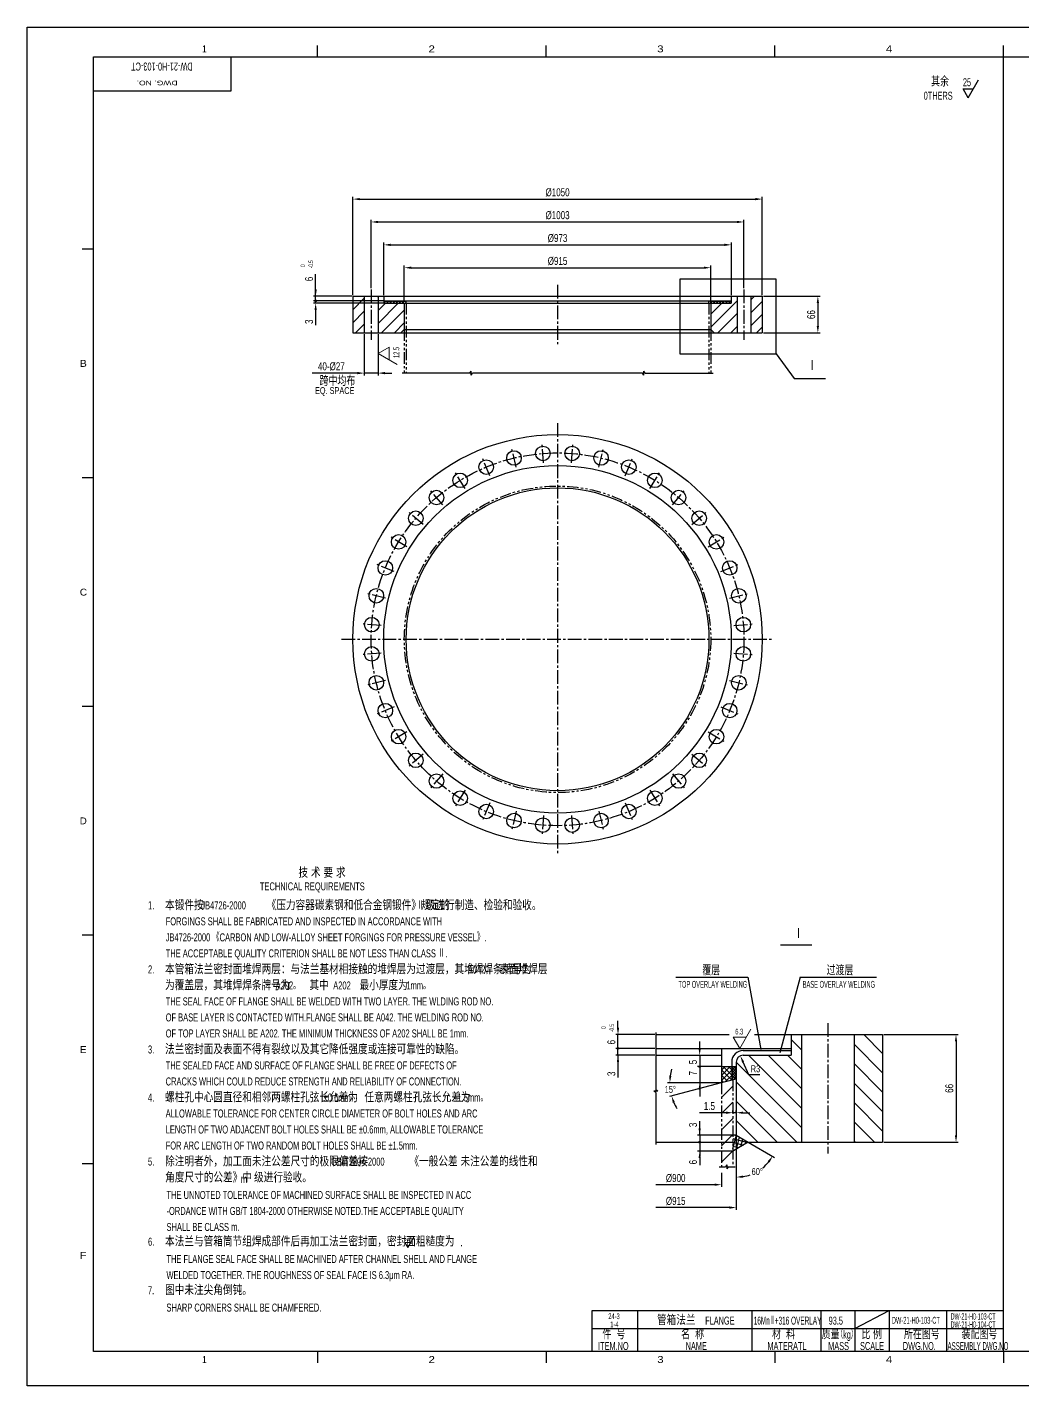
# Model space of a CAD drawing. Extents: x 0 to 840, y 0 to 594.
# Drawn here: x 0 to 435, y 0 to 594 of the extents above; entities that cross this region are included whole.
import ezdxf
from ezdxf.enums import TextEntityAlignment as Align

# ---------------------------------------------------------------- set-up
doc = ezdxf.new("R2010")
doc.units = 0
doc.header["$LTSCALE"] = 8
doc.linetypes.add('CENTER2', pattern=[1.125, 0.75, -0.125, 0.125, -0.125])
doc.linetypes.add('PHANTOM2', pattern=[1.25, 0.625, -0.125, 0.125, -0.125, 0.125, -0.125])
doc.layers.get('0').update_dxf_attribs({"color": 2, "linetype": 'CONTINUOUS'})
doc.layers.get('DEFPOINTS').update_dxf_attribs({"linetype": 'CONTINUOUS'})
doc.layers.add('1', color=7, linetype='CONTINUOUS', lineweight=0)
for name, color, linetype in [('3', 3, 'CENTER2'), ('5', 2, 'CONTINUOUS'), ('OT', 1, 'CONTINUOUS'), ('PHAN', 6, 'PHANTOM2'), ('TEXT', 7, 'CONTINUOUS'), ('X4600A1$0$BORDER', 7, 'CONTINUOUS')]:
    doc.layers.add(name, color=color, linetype=linetype)
doc.styles.get("Standard").update_dxf_attribs({"font": 'JDECSTD', "width": 0.75, "bigfont": 'HZDX'})
doc.styles.add('X4600A1$0$STANDARD', font='AUCAD', dxfattribs={"width": 0.8})
doc.dimstyles.new('STANDARD$0', dxfattribs={"dimscale": 0, "dimtxt": 3.5, "dimasz": 3, "dimexe": 1, "dimexo": 0.5, "dimgap": 1, "dimtad": 1, "dimdsep": 46, "dimtxsty": 'Standard', "dimcen": 0, "dimclrd": 7, "dimclre": 7, "dimclrt": 7, "dimadec": 0, "dimazin": 0, "dimtfac": 0.714286, "dimtmove": 0, "dimatfit": 3, "dimfxl": 0, "dimtolj": 1, "dimarcsym": 0})
doc.dimstyles.new('STANDARD$2', dxfattribs={"dimscale": 0, "dimtxt": 3, "dimasz": 3, "dimexe": 1, "dimexo": 0.0625, "dimgap": 0.09, "dimtad": 0, "dimtih": 1, "dimtoh": 1, "dimzin": 0, "dimdsep": 46, "dimtxsty": 'Standard', "dimcen": 0.09, "dimclrt": 7, "dimazin": 0, "dimtfac": 1, "dimtofl": 0, "dimtmove": 0, "dimatfit": 3, "dimfxl": 0, "dimtolj": 1, "dimarcsym": 0})
doc.dimstyles.new('STANDARD$4', dxfattribs={"dimscale": 0, "dimtxt": 3, "dimasz": 3, "dimexe": 1, "dimexo": 0.5, "dimgap": 1, "dimtad": 1, "dimtoh": 1, "dimdsep": 46, "dimtxsty": 'Standard', "dimcen": 0, "dimclrd": 7, "dimclre": 7, "dimclrt": 7, "dimadec": 0, "dimazin": 0, "dimtfac": 0.714286, "dimtofl": 0, "dimtmove": 1, "dimatfit": 0, "dimfxl": 0, "dimtolj": 1, "dimarcsym": 0})
pattern_1 = [(45, (0, 21.0223), (-0.6735192, 0.6735192), []), (135, (0, 21.0223), (-0.6735192, -0.6735192), [])]

# ---------------------------------------------------------------- blocks, each defined once
blk = doc.blocks.new('*D16')
at = {"layer": 'DEFPOINTS', "color": 0}
for p in [(303.59, 132.54), (303.59, 132.54), (309.33, 132.54), (310.09, 134.28), (281.12, 130.58)]:
    blk.add_point(p, dxfattribs=at)
at = {"layer": 'TEXT', "color": 0}
for p, q in [((303.53, 132.54), (280.04, 132.54)), ((303.53, 132.53), (280.84, 126.45))]:
    blk.add_line(p, q, dxfattribs=at)
for start, end in [(164.74478, 172.37239), (202.62761, 210.25522)]:
    blk.add_arc((303.59, 132.54), 22.55, start, end, dxfattribs=at)
for points in [[(281.74, 135.5), (280.74, 135.57), (281.04, 132.54)], [(282.3, 123.7), (283.25, 124.03), (281.81, 126.71)]]:
    blk.add_solid(points, dxfattribs=at)
at = {"layer": 'TEXT', "color": 7, "insert": (281.23, 129.6), "char_height": 3, "attachment_point": 5}
blk.add_mtext('\\A1;15%%D', dxfattribs=at)
blk = doc.blocks.new('*D26')
at = {"layer": 'DEFPOINTS', "color": 0}
for p in [(311.87, 144.28), (313.09, 141.54)]:
    blk.add_point(p, dxfattribs=at)
at = {"layer": 'TEXT', "color": 7, "lineweight": -2}
for p, q in [((315.59, 135.94), (313.09, 141.54)), ((320.36, 135.94), (315.59, 135.94))]:
    blk.add_line(p, q, dxfattribs=at)
at = {"layer": 'TEXT', "color": 7}
blk.add_solid([(313.55, 141.75), (312.63, 141.34), (311.87, 144.28)], dxfattribs=at)
at = {"layer": 'TEXT', "color": 7, "insert": (318.48, 138.58), "char_height": 3, "attachment_point": 5}
blk.add_mtext('\\A1;R3', dxfattribs=at)
blk = doc.blocks.new('*D17')
at = {"layer": 'DEFPOINTS', "color": 0}
for p in [(310.09, 144.54), (310.09, 109.54), (310.09, 109.54), (315.29, 106.54), (316.36, 92.31)]:
    blk.add_point(p, dxfattribs=at)
at = {"layer": 'TEXT', "color": 0}
for p, q in [((310.09, 109.48), (310.09, 90.2)), ((315.34, 106.51), (326.84, 99.87))]:
    blk.add_line(p, q, dxfattribs=at)
for start, end in [(309.21264, 320.61578), (279.38422, 289.4858)]:
    blk.add_arc((310.09, 109.54), 18.34, start, end, dxfattribs=at)
for points in [[(323.85, 98.19), (324.67, 97.62), (325.97, 100.37)], [(313.12, 90.95), (313.04, 91.95), (310.09, 91.2)]]:
    blk.add_solid(points, dxfattribs=at)
at = {"layer": 'TEXT', "color": 7, "insert": (319.26, 93.66), "char_height": 3, "attachment_point": 5}
blk.add_mtext('\\A1;60°', dxfattribs=at)
blk = doc.blocks.new('*D18')
at = {"layer": 'DEFPOINTS', "color": 0}
for p in [(308.59, 119.4), (308.59, 119.02), (310.09, 119.02)]:
    blk.add_point(p, dxfattribs=at)
at = {"layer": 'TEXT', "color": 7, "lineweight": -2}
for p, q in [((305.59, 119.4), (294.07, 119.4)), ((308.59, 119.52), (308.59, 120.4)), ((310.09, 119.4), (308.59, 119.4)), ((310.09, 119.52), (310.09, 120.4)), ((313.09, 119.4), (316.09, 119.4))]:
    blk.add_line(p, q, dxfattribs=at)
at = {"layer": 'TEXT', "color": 7}
for points in [[(305.59, 119.9), (305.59, 118.9), (308.59, 119.4)], [(313.09, 119.9), (313.09, 118.9), (310.09, 119.4)]]:
    blk.add_solid(points, dxfattribs=at)
at = {"layer": 'TEXT', "color": 7, "insert": (298.33, 122.32), "char_height": 3.5, "attachment_point": 5}
blk.add_mtext('\\A1;1.5', dxfattribs=at)
blk = doc.blocks.new('*D19')
at = {"layer": 'DEFPOINTS', "color": 0}
for p in [(374.09, 153.54), (374.09, 106.54), (406.18, 106.54)]:
    blk.add_point(p, dxfattribs=at)
at = {"layer": 'TEXT', "color": 7, "lineweight": -2}
for p, q in [((374.59, 153.54), (407.18, 153.54)), ((406.18, 150.54), (406.18, 109.54)), ((374.59, 106.54), (407.18, 106.54))]:
    blk.add_line(p, q, dxfattribs=at)
at = {"layer": 'TEXT', "color": 7}
for points in [[(405.68, 150.54), (406.68, 150.54), (406.18, 153.54)], [(405.68, 109.54), (406.68, 109.54), (406.18, 106.54)]]:
    blk.add_solid(points, dxfattribs=at)
at = {"layer": 'TEXT', "color": 7, "insert": (403.26, 130.04), "char_height": 3.5, "attachment_point": 5, "rotation": 90}
blk.add_mtext('\\A1;66', dxfattribs=at)
blk = doc.blocks.new('*D20')
at = {"layer": 'DEFPOINTS', "color": 0}
for p in [(147.43, 460.35), (153.43, 460.35), (147.43, 442.75)]:
    blk.add_point(p, dxfattribs=at)
at = {"layer": 'TEXT', "color": 7, "lineweight": -2}
for p, q in [((147.43, 459.85), (147.43, 441.75)), ((153.43, 459.85), (153.43, 441.75)), ((144.43, 442.75), (124.61, 442.75)), ((153.43, 442.75), (147.43, 442.75)), ((156.43, 442.75), (159.43, 442.75))]:
    blk.add_line(p, q, dxfattribs=at)
at = {"layer": 'TEXT', "color": 7}
for points in [[(144.43, 443.25), (144.43, 442.25), (147.43, 442.75)], [(156.43, 443.25), (156.43, 442.25), (153.43, 442.75)]]:
    blk.add_solid(points, dxfattribs=at)
at = {"layer": 'TEXT', "color": 7, "insert": (133.02, 445.67), "char_height": 3.5, "attachment_point": 5}
blk.add_mtext('\\A1;40-%%C27', dxfattribs=at)
blk = doc.blocks.new('*D21')
at = {"layer": 'DEFPOINTS', "color": 0}
for p in [(321.43, 518.83), (142.43, 476.35), (321.43, 476.35)]:
    blk.add_point(p, dxfattribs=at)
at = {"layer": 'TEXT', "color": 7, "lineweight": -2}
for p, q in [((142.43, 476.85), (142.43, 519.83)), ((145.43, 518.83), (318.43, 518.83)), ((321.43, 476.85), (321.43, 519.83))]:
    blk.add_line(p, q, dxfattribs=at)
at = {"layer": 'TEXT', "color": 7}
for points in [[(145.43, 519.33), (145.43, 518.33), (142.43, 518.83)], [(318.43, 519.33), (318.43, 518.33), (321.43, 518.83)]]:
    blk.add_solid(points, dxfattribs=at)
at = {"layer": 'TEXT', "color": 7, "insert": (231.93, 521.75), "char_height": 3.5, "attachment_point": 5}
blk.add_mtext('\\A1;%%c1050', dxfattribs=at)
blk = doc.blocks.new('*D22')
at = {"layer": 'DEFPOINTS', "color": 0}
for p in [(313.43, 508.83), (150.43, 479.35), (313.43, 479.35)]:
    blk.add_point(p, dxfattribs=at)
at = {"layer": 'TEXT', "color": 7, "lineweight": -2}
for p, q in [((150.43, 479.85), (150.43, 509.83)), ((153.43, 508.83), (310.43, 508.83)), ((313.43, 479.85), (313.43, 509.83))]:
    blk.add_line(p, q, dxfattribs=at)
at = {"layer": 'TEXT', "color": 7}
for points in [[(153.43, 509.33), (153.43, 508.33), (150.43, 508.83)], [(310.43, 509.33), (310.43, 508.33), (313.43, 508.83)]]:
    blk.add_solid(points, dxfattribs=at)
at = {"layer": 'TEXT', "color": 7, "insert": (231.93, 511.75), "char_height": 3.5, "attachment_point": 5}
blk.add_mtext('\\A1;%%c1003', dxfattribs=at)
blk = doc.blocks.new('*D23')
at = {"layer": 'DEFPOINTS', "color": 0}
for p in [(307.93, 498.83), (155.93, 476.35), (307.93, 476.35)]:
    blk.add_point(p, dxfattribs=at)
at = {"layer": 'TEXT', "color": 7, "lineweight": -2}
for p, q in [((155.93, 476.85), (155.93, 499.83)), ((307.93, 476.85), (307.93, 499.83)), ((158.93, 498.83), (304.93, 498.83))]:
    blk.add_line(p, q, dxfattribs=at)
at = {"layer": 'TEXT', "color": 7}
for points in [[(158.93, 499.33), (158.93, 498.33), (155.93, 498.83)], [(304.93, 499.33), (304.93, 498.33), (307.93, 498.83)]]:
    blk.add_solid(points, dxfattribs=at)
at = {"layer": 'TEXT', "color": 7, "insert": (231.93, 501.75), "char_height": 3.5, "attachment_point": 5}
blk.add_mtext('\\A1;%%c973', dxfattribs=at)
blk = doc.blocks.new('*D24')
at = {"layer": 'DEFPOINTS', "color": 0}
for p in [(298.93, 488.83), (164.93, 473.35), (298.93, 473.35)]:
    blk.add_point(p, dxfattribs=at)
at = {"layer": 'TEXT', "color": 7, "lineweight": -2}
for p, q in [((164.93, 473.85), (164.93, 489.83)), ((167.93, 488.83), (295.93, 488.83)), ((298.93, 473.85), (298.93, 489.83))]:
    blk.add_line(p, q, dxfattribs=at)
at = {"layer": 'TEXT', "color": 7}
for points in [[(167.93, 489.33), (167.93, 488.33), (164.93, 488.83)], [(295.93, 489.33), (295.93, 488.33), (298.93, 488.83)]]:
    blk.add_solid(points, dxfattribs=at)
at = {"layer": 'TEXT', "color": 7, "insert": (231.93, 491.75), "char_height": 3.5, "attachment_point": 5}
blk.add_mtext('\\A1;%%c915', dxfattribs=at)
blk = doc.blocks.new('*D25')
at = {"layer": 'DEFPOINTS', "color": 0}
for p in [(321.43, 476.35), (321.43, 460.35), (345.77, 460.35)]:
    blk.add_point(p, dxfattribs=at)
at = {"layer": 'TEXT', "color": 7, "lineweight": -2}
for p, q in [((321.93, 476.35), (346.77, 476.35)), ((345.77, 473.35), (345.77, 463.35)), ((321.93, 460.35), (346.77, 460.35))]:
    blk.add_line(p, q, dxfattribs=at)
at = {"layer": 'TEXT', "color": 7}
for points in [[(345.27, 473.35), (346.27, 473.35), (345.77, 476.35)], [(345.27, 463.35), (346.27, 463.35), (345.77, 460.35)]]:
    blk.add_solid(points, dxfattribs=at)
at = {"layer": 'TEXT', "color": 7, "insert": (342.85, 468.35), "char_height": 3.5, "attachment_point": 5, "rotation": 90}
blk.add_mtext('\\A1;66', dxfattribs=at)

msp = doc.modelspace()

# ---------------------------------------------------------------- hatches: boundary and pattern name
at = {"layer": 'TEXT'}
h = msp.add_hatch(dxfattribs=at)
h.set_pattern_fill('_USER', color=256, scale=4, angle=45, style=0, pattern_type=0)
h.set_pattern_definition([(45, (-2230.336, 21.0223), (-2.828427, 2.828427), [])])
h.paths.add_polyline_path([(147.428, 476.354), (142.428, 476.354), (142.428, 474.354), (147.428, 474.354)])
h.paths.add_polyline_path([(147.428, 474.354), (142.428, 474.354), (142.428, 473.354), (147.428, 473.354)])
h.paths.add_polyline_path([(147.428, 473.354), (142.428, 473.354), (142.428, 460.354), (147.428, 460.354)])
h.paths.add_polyline_path([(155.928, 476.354), (153.428, 476.354), (153.428, 474.354), (155.928, 474.354)])
h.paths.add_polyline_path([(155.928, 474.354), (153.428, 474.354), (153.428, 473.354), (155.928, 473.354)])
h.paths.add_polyline_path([(164.928, 473.354), (155.928, 473.354), (153.428, 473.354), (153.428, 460.354), (163.428, 460.354), (164.928, 461.854)])
h.paths.add_polyline_path([(310.428, 476.354), (307.928, 476.354), (307.928, 473.354), (298.928, 473.354), (298.928, 461.854), (300.428, 460.354), (310.428, 460.354)])
h.paths.add_polyline_path([(321.428, 476.354), (316.428, 476.354), (316.428, 460.354), (321.428, 460.354)])
h = msp.add_hatch(dxfattribs=at)
h.set_pattern_fill('ANSI37', color=256, scale=0.3, style=0)
h.set_pattern_definition(pattern_1)
h.paths.add_polyline_path([(165.728, 474.354), (155.928, 474.354), (155.928, 473.354), (165.728, 473.354)])
h = msp.add_hatch(dxfattribs=at)
h.set_pattern_fill('ANSI37', color=256, scale=0.3, style=0)
h.set_pattern_definition(pattern_1)
h.paths.add_polyline_path([(307.928, 474.354), (298.128, 474.354), (298.128, 473.354), (307.928, 473.354)])
h = msp.add_hatch(dxfattribs=at)
h.set_pattern_fill('_USER', color=256, scale=6, angle=135, style=0, pattern_type=0)
h.set_pattern_definition([(135, (7.604, -22.754), (-4.24264, -4.24264), [])])
h.paths.add_polyline_path([(338.589, 153.542), (334.089, 153.542), (334.089, 144.542), (313.089, 144.542, 0.4142136), (310.089, 141.542), (310.089, 109.542), (315.285, 106.542), (338.589, 106.542)])
h.paths.add_polyline_path([(361.589, 106.542), (374.089, 106.542), (374.089, 153.542), (361.589, 153.542)])
h.paths.add_polyline_path([(315.84, 140.972), (321.114, 140.972), (321.114, 136.189), (315.84, 136.189)], flags=24)
h = msp.add_hatch(dxfattribs=at)
h.set_pattern_fill('ANSI37', color=256, scale=0.5, style=0)
h.set_pattern_definition([(45, (0.5935, -21.3531), (-1.122532, 1.122532), []), (135, (0.5935, -21.3531), (-1.122532, -1.122532), [])])
h.paths.add_polyline_path([(308.089, 139.542), (303.589, 139.542), (303.589, 132.542), (308.089, 133.748)])
h = msp.add_hatch(dxfattribs=at)
h.set_pattern_fill('ANSI37', color=256, scale=0.26, style=0)
h.set_pattern_definition([(45, (0.5935, -21.3531), (-0.5837166, 0.5837166), []), (135, (0.5935, -21.3531), (-0.5837166, -0.5837166), [])])
h.paths.add_polyline_path([(310.089, 139.542), (308.089, 139.542), (308.089, 133.748), (310.089, 134.283)])
h = msp.add_hatch(dxfattribs=at)
h.set_pattern_fill('_USER', color=256, scale=5, angle=45, style=0, pattern_type=0)
h.set_pattern_definition([(45, (0.5935, -21.353), (-3.535534, 3.535534), [])])
h.paths.add_polyline_path([(303.589, 106.542), (308.589, 106.542), (308.589, 133.882), (303.589, 132.542)])
h.paths.add_polyline_path([(303.589, 95.76), (305.354, 95.76), (305.954, 96.66), (305.954, 94.86), (306.554, 95.76), (308.589, 95.76), (308.589, 106.542), (303.589, 106.542)])
h = msp.add_hatch(dxfattribs=at)
h.set_pattern_fill('ANSI37', color=256, scale=0.5, angle=30, style=0)
h.set_pattern_definition([(75, (0.5935, -21.3531), (-1.533407, 0.410875), []), (165, (0.5935, -21.3531), (-0.410875, -1.533407), [])])
h.paths.add_polyline_path([(310.089, 109.542), (308.589, 109.542), (308.589, 102.542), (315.285, 106.542)])

# ---------------------------------------------------------------- linework, layer by layer
for p, q in [((0, 594), (840, 594)), ((0, 0), (0, 594)), ((247, 25), (427, 25)), ((840, 0), (0, 0))]:
    msp.add_line(p, q)
at = {"layer": '1'}
for p, q in [((158.302, 454.137), (153.428, 451.323)), ((158.302, 448.51), (158.302, 454.137)), ((153.428, 451.323), (161.853, 446.459)), ((311.584, 147.542), (316.448, 155.966)), ((308.771, 152.415), (311.584, 147.542)), ((314.398, 152.415), (308.771, 152.415)), ((167.781, 62.721), (165.111, 62.721)), ((165.111, 62.721), (166.446, 60.408)), ((166.446, 60.408), (169.1, 65.005))]:
    msp.add_line(p, q, dxfattribs=at)
at = {"layer": '3'}
for p, q in [((231.928, 481.354), (231.928, 455.354)), ((150.428, 479.354), (150.428, 457.354)), ((313.428, 479.354), (313.428, 457.354)), ((231.928, 420.885), (231.928, 231.885)), ((225.862, 403.467), (225.206, 411.8)), ((237.995, 403.467), (238.651, 411.8)), ((202.339, 397.82), (199.14, 405.542)), ((213.878, 401.569), (211.927, 409.696)), ((249.978, 401.569), (251.93, 409.696)), ((261.518, 397.82), (264.716, 405.542)), ((191.528, 392.312), (187.161, 399.438)), ((272.328, 392.312), (276.695, 399.438)), ((181.712, 385.18), (176.284, 391.535)), ((282.144, 385.18), (287.572, 391.535)), ((173.133, 376.601), (166.777, 382.029)), ((290.724, 376.601), (297.079, 382.029)), ((166.001, 366.785), (158.875, 371.152)), ((297.855, 366.785), (304.982, 371.152)), ((160.493, 355.974), (152.771, 359.173)), ((303.364, 355.974), (311.085, 359.173)), ((156.744, 344.435), (148.617, 346.386)), ((307.113, 344.435), (315.24, 346.386)), ((154.846, 332.451), (146.513, 333.107)), ((309.011, 332.451), (317.343, 333.107)), ((137.428, 326.385), (326.428, 326.385)), ((154.846, 320.318), (146.513, 319.662)), ((309.011, 320.318), (317.343, 319.662)), ((156.744, 308.334), (148.617, 306.383)), ((307.113, 308.334), (315.24, 306.383)), ((160.493, 296.795), (152.771, 293.597)), ((303.364, 296.795), (311.085, 293.597)), ((166.001, 285.985), (158.875, 281.618)), ((297.855, 285.985), (304.982, 281.618)), ((173.133, 276.169), (166.777, 270.741)), ((290.724, 276.169), (297.079, 270.741)), ((181.712, 267.589), (176.284, 261.234)), ((282.144, 267.589), (287.572, 261.234)), ((191.528, 260.458), (187.161, 253.331)), ((272.328, 260.458), (276.695, 253.331)), ((202.339, 254.949), (199.14, 247.228)), ((213.878, 251.2), (211.927, 243.073)), ((249.978, 251.2), (251.93, 243.073)), ((261.518, 254.949), (264.716, 247.228)), ((225.862, 249.302), (225.206, 240.97)), ((237.995, 249.302), (238.651, 240.97)), ((350.089, 158.542), (350.089, 101.542))]:
    msp.add_line(p, q, dxfattribs=at)
msp.add_circle((231.928, 326.385), 81.5, dxfattribs=at)
at = {"layer": '5'}
msp.add_line((29, 15), (29, 15), dxfattribs=at)
msp.add_line((29, 15), (29, 15), dxfattribs=at)
at = {"layer": 'OT'}
for p, q in [((29, 581), (825, 581)), ((29, 15), (29, 581)), ((142.428, 476.354), (321.428, 476.354)), ((142.428, 476.354), (142.428, 460.354)), ((147.428, 476.354), (147.428, 460.354)), ((153.428, 476.354), (153.428, 460.354)), ((155.928, 476.354), (155.928, 473.354)), ((307.928, 476.354), (307.928, 473.354)), ((310.428, 476.354), (310.428, 460.354)), ((316.428, 476.354), (316.428, 460.354)), ((321.428, 476.354), (321.428, 460.354)), ((155.928, 474.354), (307.928, 474.354)), ((155.928, 473.354), (307.928, 473.354)), ((164.928, 473.354), (164.928, 461.854)), ((165.728, 473.354), (165.728, 474.354)), ((298.128, 473.354), (298.128, 474.354)), ((298.928, 473.354), (298.928, 461.854)), ((142.428, 460.354), (321.428, 460.354)), ((163.428, 460.354), (164.928, 461.854)), ((164.928, 461.854), (298.928, 461.854)), ((300.428, 460.354), (298.928, 461.854)), ((335.354, 440.378), (349.052, 440.378)), ((329.368, 192.87), (343.066, 192.87)), ((283.699, 178.624), (315.107, 178.624)), ((338.044, 178.624), (371.348, 178.624)), ((274.95, 153.542), (306.983, 153.542)), ((318.01, 153.542), (374.089, 153.542)), ((334.089, 153.542), (334.089, 144.542)), ((338.589, 153.542), (338.589, 106.542)), ((361.589, 153.542), (361.589, 106.542)), ((374.089, 153.542), (374.089, 106.542)), ((274.95, 147.542), (334.089, 147.542)), ((274.95, 144.542), (303.589, 144.542)), ((303.589, 147.542), (303.589, 132.542)), ((313.089, 144.542), (334.089, 144.542)), ((310.089, 141.542), (310.089, 109.542)), ((303.589, 132.542), (310.089, 134.283)), ((310.089, 109.542), (315.285, 106.542)), ((274.95, 106.542), (308.589, 106.542)), ((315.285, 106.542), (308.589, 102.542)), ((315.285, 106.542), (374.089, 106.542)), ((247, 33), (427, 33)), ((247, 15), (247, 33)), ((267, 15), (267, 33)), ((317, 15), (317, 33)), ((347, 33), (347, 15)), ((362, 33), (362, 15)), ((377, 33), (377, 15)), ((402, 33), (402, 15)), ((825, 15), (29, 15))]:
    msp.add_line(p, q, dxfattribs=at)
for centre, radius in [((231.928, 326.385), 89.5), ((225.534, 407.633), 3.179), ((238.323, 407.633), 3.179), ((200.74, 401.681), 3.179), ((212.902, 405.633), 3.179), ((250.954, 405.633), 3.179), ((263.117, 401.681), 3.179), ((231.928, 326.385), 76), ((189.345, 395.875), 3.179), ((274.512, 395.875), 3.179), ((231.928, 326.385), 66.2), ((178.998, 388.358), 3.179), ((284.858, 388.358), 3.179), ((169.955, 379.315), 3.179), ((293.901, 379.315), 3.179), ((162.438, 368.968), 3.179), ((301.418, 368.968), 3.179), ((156.632, 357.573), 3.179), ((307.224, 357.573), 3.179), ((152.68, 345.41), 3.179), ((311.176, 345.41), 3.179), ((150.679, 332.779), 3.179), ((313.177, 332.779), 3.179), ((150.679, 319.99), 3.179), ((313.177, 319.99), 3.179), ((152.68, 307.359), 3.179), ((311.176, 307.359), 3.179), ((156.632, 295.196), 3.179), ((307.224, 295.196), 3.179), ((162.438, 283.801), 3.179), ((301.418, 283.801), 3.179), ((169.955, 273.455), 3.179), ((293.901, 273.455), 3.179), ((178.998, 264.412), 3.179), ((284.858, 264.412), 3.179), ((189.345, 256.895), 3.179), ((274.512, 256.895), 3.179), ((200.74, 251.089), 3.179), ((212.902, 247.137), 3.179), ((250.954, 247.137), 3.179), ((263.117, 251.089), 3.179), ((225.534, 245.136), 3.179), ((238.323, 245.136), 3.179)]:
    msp.add_circle(centre, radius, dxfattribs=at)
msp.add_arc((313.089, 141.542), 3, 90, 180, dxfattribs=at)
at = {"layer": 'PHAN'}
for p, q in [((165.728, 473.354), (165.728, 442.75)), ((298.128, 473.354), (298.128, 442.75)), ((164.928, 461.854), (164.928, 442.75)), ((298.928, 461.854), (298.928, 442.75)), ((303.589, 132.542), (303.589, 95.76)), ((308.589, 133.882), (308.589, 95.76))]:
    msp.add_line(p, q, dxfattribs=at)
msp.add_circle((231.928, 326.385), 67, dxfattribs=at)
at = {"layer": 'TEXT'}
for p, q in [((427, 15), (427, 581)), ((411.511, 563.132), (416.011, 570.926)), ((411.511, 563.132), (409.261, 567.029)), ((409.261, 567.029), (413.761, 567.029)), ((327.604, 483.757), (285.375, 483.757)), ((285.375, 483.757), (285.375, 451.208)), ((327.604, 451.208), (327.604, 483.757)), ((285.375, 451.208), (327.604, 451.208)), ((327.604, 451.208), (335.354, 440.378)), ((193.583, 442.75), (163.928, 442.75)), ((193.583, 442.75), (194.183, 443.65)), ((194.183, 441.85), (194.183, 443.65)), ((194.183, 441.85), (194.783, 442.75)), ((269.074, 442.75), (194.783, 442.75)), ((269.674, 441.85), (269.074, 442.75)), ((269.674, 441.85), (269.674, 443.65)), ((270.274, 442.75), (269.674, 443.65)), ((270.274, 442.75), (299.928, 442.75)), ((315.107, 178.624), (320.838, 147.045)), ((338.044, 178.624), (329.098, 145.542)), ((274.95, 154.542), (274.95, 129.38)), ((313.089, 146.542), (334.089, 146.542)), ((303.589, 139.542), (310.089, 139.542)), ((308.089, 141.542), (308.089, 133.748)), ((275.85, 128.78), (274.05, 128.78)), ((274.95, 128.18), (274.05, 128.78)), ((275.85, 128.78), (274.95, 129.38)), ((274.95, 128.18), (274.95, 105.542)), ((274.95, 128.18), (274.95, 112.642)), ((310.089, 109.542), (308.589, 109.542)), ((302.589, 95.76), (305.354, 95.76)), ((305.954, 96.66), (305.354, 95.76)), ((305.954, 96.66), (305.954, 94.86)), ((306.554, 95.76), (305.954, 94.86)), ((306.554, 95.76), (309.589, 95.76)), ((306.554, 95.76), (309.589, 95.76)), ((362, 25), (377, 33))]:
    msp.add_line(p, q, dxfattribs=at)
at = {"layer": 'TEXT', "color": 7}
for p, q in [((126.156, 473.354), (126.156, 486.047)), ((141.928, 476.354), (125.156, 476.354)), ((126.156, 477.354), (126.156, 480.354)), ((155.928, 474.354), (125.156, 474.354)), ((155.928, 473.354), (125.156, 473.354)), ((126.156, 471.354), (126.156, 468.354)), ((126.156, 470.354), (126.156, 463.66)), ((258.361, 156.542), (258.361, 159.542)), ((274.45, 153.542), (257.361, 153.542)), ((258.361, 144.542), (258.361, 153.542)), ((294.081, 147.542), (294.081, 150.542)), ((274.45, 147.542), (257.361, 147.542)), ((274.45, 144.542), (257.361, 144.542)), ((258.361, 144.542), (258.361, 141.542)), ((294.081, 144.542), (294.081, 126.436)), ((258.361, 141.542), (258.361, 134.848)), ((303.589, 139.542), (293.081, 139.542)), ((294.081, 112.542), (294.081, 115.742)), ((308.089, 109.542), (293.081, 109.542)), ((294.081, 109.542), (294.081, 112.542)), ((294.081, 109.542), (294.081, 102.542)), ((308.089, 102.542), (293.081, 102.542)), ((294.081, 103.542), (294.081, 100.542)), ((294.081, 99.542), (294.081, 96.542)), ((310.089, 95.76), (310.089, 76.932)), ((303.589, 93.113), (303.589, 86.932)), ((300.589, 87.932), (274.95, 87.932)), ((307.089, 77.932), (274.95, 77.932))]:
    msp.add_line(p, q, dxfattribs=at)
at = {"layer": 'TEXT'}
for centre, radius in [((126.156, 474.354), 0.4), ((126.156, 474.354), 0.3), ((258.361, 147.542), 0.4), ((258.361, 147.542), 0.2), ((294.081, 139.542), 0.4), ((294.081, 139.542), 0.2), ((294.081, 106.542), 0.4), ((294.081, 106.542), 0.3)]:
    msp.add_circle(centre, radius, dxfattribs=at)
msp.add_arc((313.089, 141.542), 5, 90, 180, dxfattribs=at)
at = {"layer": 'TEXT', "color": 7}
for points in [[(125.656, 479.354), (126.656, 479.354), (126.156, 476.354)], [(125.656, 470.354), (126.656, 470.354), (126.156, 473.354)], [(257.861, 156.542), (258.861, 156.542), (258.361, 153.542)], [(257.861, 141.542), (258.861, 141.542), (258.361, 144.542)], [(293.581, 147.542), (294.581, 147.542), (294.081, 144.542)], [(293.581, 129.542), (294.581, 129.542), (294.081, 132.542)], [(293.581, 112.542), (294.581, 112.542), (294.081, 109.542)], [(293.581, 99.542), (294.581, 99.542), (294.081, 102.542)], [(300.589, 88.432), (300.589, 87.432), (303.589, 87.932)], [(307.089, 78.432), (307.089, 77.432), (310.089, 77.932)]]:
    msp.add_solid(points, dxfattribs=at)
at = {"layer": 'X4600A1$0$BORDER', "color": 3}
for p, q in [((127, 581), (127, 586)), ((227, 581), (227, 586)), ((327, 581), (327, 586)), ((427, 581), (427, 586)), ((89, 581), (89, 566)), ((89, 566), (29, 566)), ((29, 497), (24, 497)), ((29, 397), (24, 397)), ((29, 297), (24, 297)), ((29, 297), (24, 297)), ((29, 197), (24, 197)), ((29, 97), (24, 97)), ((127, 15), (127, 10)), ((227, 15), (227, 10)), ((327, 15), (327, 10)), ((427, 15), (427, 10))]:
    msp.add_line(p, q, dxfattribs=at)
at = {"layer": 'X4600A1$0$BORDER', "color": 5}
msp.add_line((29, 15), (29, 15), dxfattribs=at)
at = {"layer": 'X4600A1$0$BORDER', "color": 1}
msp.add_line((0, 0), (0, 0), dxfattribs=at)

# ---------------------------------------------------------------- texts
at = {"color": 7, "width": 0.6}
msp.add_text('DW-21-H0-103-CT', height=3.5, rotation=180, dxfattribs=at).set_placement((72.366, 578.533))
at = {"color": 7}
for s, height, width, p in [('其余', 4, 0.75, (395.274, 568.099)), ('25', 3.5, 0.6, (409.196, 568.163)), ('0THERS', 3.5, 0.6, (392.065, 562.293)), ('Ⅰ', 5, 0.75, (341.18, 443.577)), ('技 术 要 求', 4.5, 0.75, (118.615, 222.131)), ('TECHNICAL REQUIREMENTS', 3.5, 0.7, (101.763, 216.612)), ('1.', 3.5, 0.7, (52.834, 208.304)), ('本锻件按', 4.5, 0.75, (60.301, 207.946)), ('JB4726-2000', 3.5, 0.7, (76.16, 208.304)), ('《压力容器碳素钢和低合金钢锻件》规定的', 4.5, 0.75, (104.722, 207.946)), ('Ⅱ', 3.5, 0.7, (170.479, 208.304)), ('级进行制造、检验和验收。', 4.5, 0.75, (174.295, 207.946)), ('FORGINGS SHALL BE FABRICATED AND INSPECTED IN ACCORDANCE WITH', 3.5, 0.7, (60.579, 201.319)), ('JB4726-2000 《CARBON AND LOW-ALLOY SHEET FORGINGS FOR PRESSURE VESSEL》.', 3.5, 0.7, (60.579, 194.319)), ('Ⅰ', 5, 0.75, (335.194, 195.307)), ('THE ACCEPTABLE QUALITY CRITERION SHALL BE NOT LESS THAN CLASS Ⅱ.', 3.5, 0.7, (60.579, 187.319)), ('本管箱法兰密封面堆焊两层：与法兰基材相接触的堆焊层为过渡层，其堆焊焊条牌号为', 4.5, 0.75, (60.301, 179.946)), ('表面堆焊层', 4.5, 0.75, (206.431, 179.946)), ('2.', 3.5, 0.7, (52.834, 180.304)), ('A042；', 3.5, 0.7, (192.722, 180.304)), ('覆层', 4, 0.75, (295.23, 179.528)), ('过渡层', 4, 0.75, (349.575, 179.528)), ('为覆盖层，其堆焊焊条牌号为', 4.5, 0.75, (60.301, 172.946)), ('A202。', 3.5, 0.7, (108.642, 173.304)), ('其中', 4.5, 0.75, (123.428, 172.946)), ('A202', 3.5, 0.7, (133.849, 173.304)), ('最小厚度为', 4.5, 0.75, (145.317, 172.946)), ('1mm。', 3.5, 0.7, (165.831, 173.304)), ('TOP OVERLAY WELDING', 3, 0.5, (284.783, 174.03)), ('BASE OVERLAY WELDING', 3, 0.5, (339.127, 174.03)), ('THE SEAL FACE OF FLANGE SHALL BE WELDED WITH TWO LAYER. THE WLDING ROD NO.', 3.5, 0.7, (60.579, 166.319)), ('OF BASE LAYER IS CONTACTED WITH.FLANGE SHALL BE A042. THE WELDING ROD NO.', 3.5, 0.7, (60.579, 159.319)), ('OF TOP LAYER SHALL BE A202. THE MINIMUM THICKNESS OF A202 SHALL BE 1mm.', 3.5, 0.7, (60.579, 152.319)), ('3.', 3.5, 0.7, (52.834, 145.304)), ('法兰密封面及表面不得有裂纹以及其它降低强度或连接可靠性的缺陷。', 4.5, 0.75, (60.301, 144.946)), ('THE SEALED FACE AND SURFACE OF FLANGE SHALL BE FREE OF DEFECTS OF', 3.5, 0.7, (60.579, 138.319)), ('CRACKS WHICH COULD REDUCE STRENGTH AND RELIABILITY OF CONNECTION.', 3.5, 0.7, (60.579, 131.319)), ('4.', 3.5, 0.7, (52.834, 124.304)), ('螺柱孔中心圆直径和相邻两螺柱孔弦长允差为', 4.5, 0.75, (60.301, 123.946)), ('%%p0.6mm，', 3.5, 0.7, (129.679, 124.304)), ('任意两螺柱孔弦长允差为', 4.5, 0.75, (147.486, 123.946)), ('%%p1.5mm。', 3.5, 0.7, (186.405, 124.304)), ('ALLOWABLE TOLERANCE FOR CENTER CIRCLE DIAMETER OF BOLT HOLES AND ARC ', 3.5, 0.7, (60.579, 117.319)), ('LENGTH OF TWO ADJACENT BOLT HOLES SHALL BE %%P0.6mm, ALLOWABLE TOLERANCE ', 3.5, 0.7, (60.579, 110.319)), ('FOR ARC LENGTH OF TWO RANDOM BOLT HOLES SHALL BE %%P1.5mm.', 3.5, 0.7, (60.579, 103.319)), ('5.', 3.5, 0.7, (52.834, 96.304)), ('除注明者外，加工面未注公差尺寸的极限偏差按', 4.5, 0.75, (60.329, 95.907)), ('GB/T1804-2000', 3.5, 0.7, (132.971, 96.265)), ('《一般公差 未注公差的线性和', 4.5, 0.75, (167.142, 95.907)), ('角度尺寸的公差》中', 4.5, 0.75, (60.329, 88.907)), ('m', 3.5, 0.7, (93.494, 88.705)), ('级进行验收。', 4.5, 0.75, (99.201, 88.907)), ('THE UNNOTED TOLERANCE OF MACHINED SURFACE SHALL BE INSPECTED IN ACC', 3.5, 0.7, (60.939, 81.705)), ('-ORDANCE WITH GB/T 1804-2000 OTHERWISE NOTED.THE ACCEPTABLE QUALITY', 3.5, 0.7, (60.939, 74.705)), ('本法兰与管箱筒节组焊成部件后再加工法兰密封面，密封面粗糙度为  .', 4.5, 0.75, (60.3, 60.915)), ('SHALL BE CLASS m.', 3.5, 0.7, (60.939, 67.705)), ('6.', 3.5, 0.7, (52.862, 61.265)), ('THE FLANGE SEAL FACE SHALL BE MACHINED AFTER CHANNEL SHELL AND FLANGE ', 3.5, 0.7, (60.913, 53.696)), ('WELDED TOGETHER. THE ROUGHNESS OF SEAL FACE IS 6.3μm RA.', 3.5, 0.7, (60.913, 46.672)), ('7.', 3.5, 0.7, (52.832, 40.035)), ('图中未注尖角倒钝。', 4.5, 0.75, (60.3, 39.677)), ('SHARP CORNERS SHALL BE CHAMFERED.', 3.5, 0.7, (60.913, 32.459)), ('24-3', 2.5, 0.6, (254.112, 29.167)), ('管箱法兰', 4.5, 0.75, (275.423, 26.551)), ('FLANGE', 3.5, 0.6, (296.51, 26.764)), ('16MnⅡ+316 OVERLAY', 3.5, 0.48, (317.732, 26.764)), ('93.5', 3.5, 0.6, (350.487, 26.764)), ('DW-21-H0-103-CT', 3, 0.5, (378.092, 27.156)), ('DW-21-H0-103-CT', 2.8, 0.5, (403.848, 28.954)), ('件  号', 4, 0.75, (251.524, 20.403)), ('1-4', 2.5, 0.6, (254.972, 25.588)), ('名  称', 4, 0.75, (285.974, 20.403)), ('材  料', 4, 0.75, (325.736, 20.403)), ('质量', 4, 0.75, (347.433, 20.403)), ('（kg）', 3.5, 0.6, (354.078, 20.664)), ('比 例', 4, 0.75, (364.869, 20.403)), ('所在图号', 4, 0.75, (383.425, 20.403)), ('DW-21-H0-104-CT', 2.8, 0.5, (403.848, 25.362)), ('装配图号', 4, 0.75, (408.625, 20.403)), ('ITEM.NO', 3.5, 0.6, (249.658, 15.659)), ('NAME', 3.5, 0.6, (287.957, 15.659)), ('MATERATL', 3.5, 0.6, (323.716, 15.659)), ('MASS', 3.5, 0.6, (350.291, 15.659)), ('SCALE', 3.5, 0.6, (364.224, 15.659)), ('DWG.NO.', 3.5, 0.6, (382.935, 15.659)), ('ASSEMBLY DWG.NO', 3.5, 0.46, (402.476, 15.659))]:
    msp.add_text(s, height=height, dxfattribs=dict(at, width=width)).set_placement(p)
at = {"color": 7, "width": 0.6}
for s, height, p in [('0', 2, (120.556, 489.724)), ('-0.5', 2, (124.011, 490.352)), ('12.5', 2.5, (161.425, 451.799)), ('0', 2, (252.044, 156.616)), ('-0.5', 2, (255.66, 156.433))]:
    msp.add_text(s, height=height, rotation=90, dxfattribs=at).set_placement(p, align=Align.MIDDLE)
at = {"color": 7, "width": 0.75}
msp.add_text('跨中均布', height=4, dxfattribs=at).set_placement((127.862, 439.198), align=Align.MIDDLE_LEFT)
at = {"color": 7, "width": 0.6}
for height, p in [(2.5, (311.389, 154.862)), (2, (166.137, 64.381))]:
    msp.add_text('6.3', height=height, dxfattribs=at).set_placement(p, align=Align.MIDDLE)
at = {"layer": 'TEXT', "color": 7, "width": 0.75}
for s, p in [('6', (124.991, 482.931)), ('3', (124.991, 464.237)), ('6', (257.196, 149.272)), ('3', (257.196, 135.425)), ('5', (292.916, 140.558)), ('7', (292.916, 135.686)), ('3', (292.916, 113.094)), ('6', (292.916, 96.819))]:
    msp.add_text(s, height=3.5, rotation=90, dxfattribs=at).set_placement(p)
at = {"layer": 'TEXT', "color": 7, "width": 0.7}
msp.add_text('EQ. SPACE ', height=3, dxfattribs=at).set_placement((134.934, 434.736), align=Align.MIDDLE)
at = {"layer": 'TEXT', "color": 7, "width": 0.75}
for s, p in [('%%C900', (279.303, 89.097)), ('%%C915', (279.303, 79.097))]:
    msp.add_text(s, height=3.5, dxfattribs=at).set_placement(p)
at = {"layer": 'X4600A1$0$BORDER', "color": 3, "style": 'X4600A1$0$STANDARD', "oblique": 0.000019}
for s, width, p, p2 in [('1', 1.194118, (76.5, 583), (78.465, 583)), ('2', 1.16, (175.5, 583), (178.306, 583)), ('3', 1.16, (275.5, 583), (278.306, 583)), ('4', 1.16, (375.5, 583), (378.306, 583)), ('B', 1.226923, (23, 445.5), (26.087, 445.5)), ('C', 1.235185, (23, 345.5), (26.227, 345.5)), ('D', 1.226923, (23, 245.5), (26.087, 245.5)), ('E', 1.218, (23, 145.5), (25.947, 145.5)), ('F', 1.218, (23, 55.5), (25.947, 55.5)), ('1', 1.194118, (76.5, 10), (78.465, 10)), ('2', 1.16, (175.5, 10), (178.306, 10)), ('3', 1.16, (275.5, 10), (278.306, 10)), ('4', 1.16, (375.5, 10), (378.306, 10))]:
    msp.add_text(s, height=3, dxfattribs=dict(at, width=width)).set_placement(p, p2, align=Align.FIT)
at = {"layer": 'X4600A1$0$BORDER', "color": 2, "style": 'X4600A1$0$STANDARD', "oblique": 0.000019, "width": 1.179661}
msp.add_text('DWG. NO.', height=2, rotation=180, dxfattribs=at).set_placement((65.8, 570.6), (47.839, 570.6), align=Align.FIT)

# ---------------------------------------------------------------- dimensions: what is measured, and where the dimension line sits
at = {"layer": 'TEXT'}
for base, p1, p2, text, picture, middle in [((321.428, 518.83), (142.428, 476.354), (321.428, 476.354), '%%c1050', '*D21', (231.928, 521.745)), ((313.428, 508.83), (150.428, 479.354), (313.428, 479.354), '%%c1003', '*D22', (231.928, 511.745)), ((307.928, 498.83), (155.928, 476.354), (307.928, 476.354), '%%c973', '*D23', (231.928, 501.745)), ((298.928, 488.83), (164.928, 473.354), (298.928, 473.354), '%%c915', '*D24', (231.928, 491.745)), ((147.428, 442.75), (153.428, 460.354), (147.428, 460.354), '40-%%C27', '*D20', (133.019, 445.665))]:
    dim = msp.add_linear_dim(base=base, p1=p1, p2=p2, text=text, dimstyle='STANDARD$0', override={"dimscale": 1}, dxfattribs=at)
    dim.commit()
    dim.dimension.update_dxf_attribs({"geometry": picture, "text_midpoint": middle})
for base, p1, p2, picture, middle in [((345.765, 460.354), (321.428, 476.354), (321.428, 460.354), '*D25', (342.85, 468.354)), ((406.178, 106.542), (374.089, 153.542), (374.089, 106.542), '*D19', (403.262, 130.042))]:
    dim = msp.add_linear_dim(base=base, p1=p1, p2=p2, angle=90, text='66', dimstyle='STANDARD$0', override={"dimscale": 1}, dxfattribs=at)
    dim.commit()
    dim.dimension.update_dxf_attribs({"geometry": picture, "text_midpoint": middle})
dim = msp.add_angular_dim_2l(base=(316.361, 92.311), line1=((310.089, 109.542), (315.285, 106.542)), line2=((310.089, 144.542), (310.089, 109.542)), dimstyle='STANDARD$2', override={"dimscale": 1, "dimdec": 0, "dimadec": 0}, dxfattribs=at)
dim.commit()
dim.dimension.update_dxf_attribs({"geometry": '*D17', "text_midpoint": (319.257, 93.661)})
dim = msp.add_radius_dim(center=(313.089, 141.542), mpoint=(311.866, 144.281), text='R3', dimstyle='STANDARD$4', override={"dimscale": 1}, dxfattribs=at)
dim.commit()
dim.dimension.update_dxf_attribs({"geometry": '*D26', "text_midpoint": (315.59, 135.939), "dimtype": 164})
dim = msp.add_angular_dim_2l(base=(281.123, 130.576), line1=((303.589, 132.542), (309.326, 132.542)), line2=((303.589, 132.542), (310.089, 134.283)), text='15%%D', dimstyle='STANDARD$2', override={"dimscale": 1, "dimdec": 0, "dimadec": 0}, dxfattribs=at)
dim.commit()
dim.dimension.update_dxf_attribs({"geometry": '*D16', "text_midpoint": (281.23, 129.598)})
dim = msp.add_linear_dim(base=(308.589, 119.404), p1=(310.089, 119.023), p2=(308.589, 119.023), dimstyle='STANDARD$0', override={"dimscale": 1}, dxfattribs=at)
dim.commit()
dim.dimension.update_dxf_attribs({"geometry": '*D18', "text_midpoint": (298.329, 122.319)})

doc.saveas('drawing.dxf')
